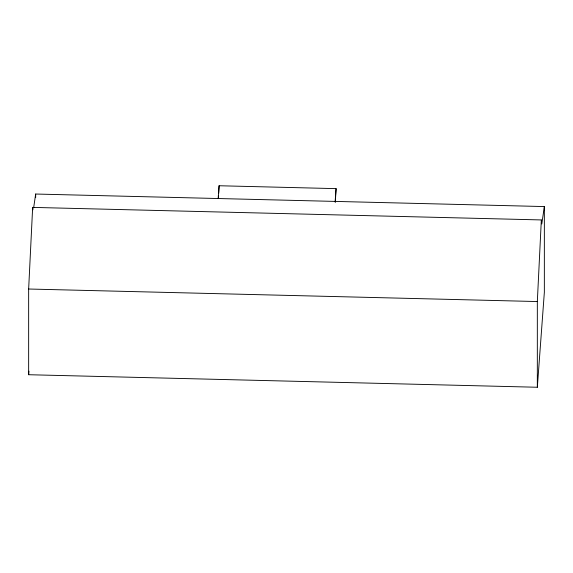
<?xml version="1.0" encoding="UTF-8"?>
<svg xmlns="http://www.w3.org/2000/svg" width="573" height="573" viewBox="0 0 573 573"><rect width="100%" height="100%" fill="white"/><g stroke="black" fill="none" stroke-linecap="round" stroke-linejoin="round"><path stroke-width="0.86" d="M544.35 206.566L544.35 292.273L537.331 387.255L28.65 374.721L28.65 289.014L32.654 207.397L541.335 219.939L541.793 223.957L544.35 206.566L35.669 194.032L33.628 207.942M537.331 387.255L537.331 301.548L541.335 219.939M28.65 374.721L28.915 371.168M218.177 198.122L219.094 185.745L336.093 188.632L335.305 202.298M218.377 198.53L218.571 195.88M218.764 193.23L219.094 185.745M335.112 201.889L336.093 188.632M28.65 289.014L537.331 301.548M32.654 207.397L32.933 209.811M35.669 194.032L35.669 197.606"/></g></svg>
